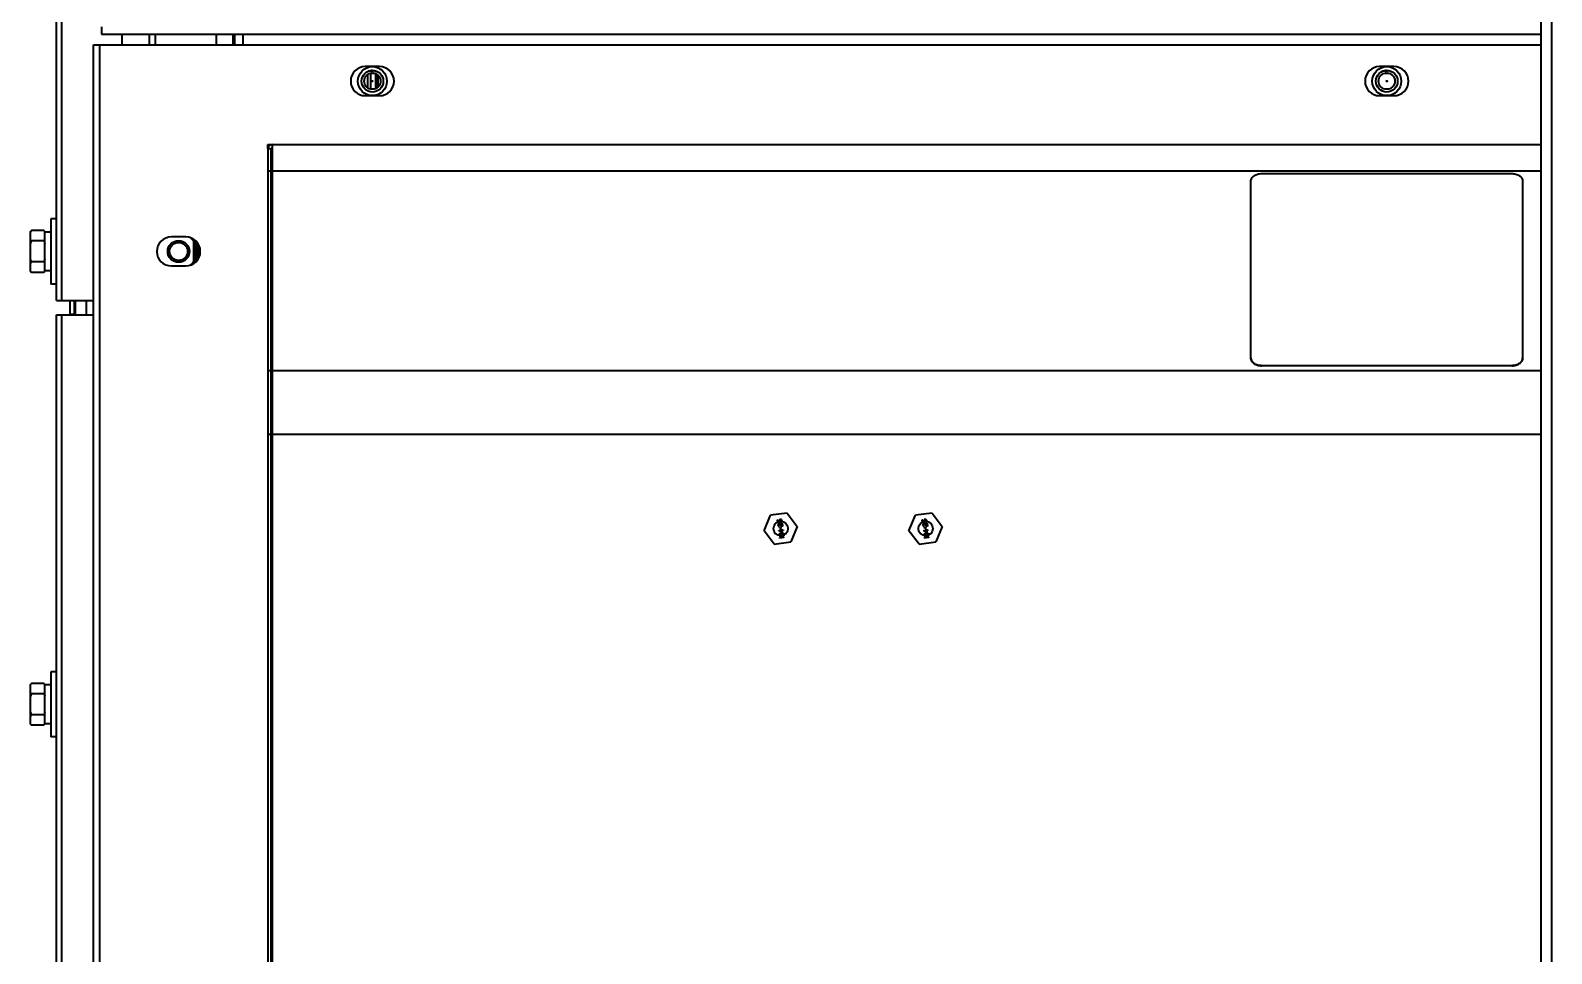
# Model space of a CAD drawing. Header units: millimetres. Extents: x 32496 to 166256, y 3504 to 23939.
# Drawn here: x 42732.7 to 43152.6, y 11801.8 to 12056.6 of the extents above; entities that cross this region are included whole.
import ezdxf

# ---------------------------------------------------------------- set-up
doc = ezdxf.new("R2010")
doc.units = ezdxf.units.MM
doc.layers.get('0').update_dxf_attribs({"lineweight": 35})

msp = doc.modelspace()

# ---------------------------------------------------------------- linework, layer by layer
at = {"linetype": 'Continuous'}
for p, q in [((43149.64, 13391.575), (43149.64, 10882.575)), ((43152.64, 13391.575), (43152.64, 10882.575)), ((42741.34, 12994.175), (42741.34, 11982.075)), ((42739.94, 11982.075), (42739.94, 12117.944)), ((42752.34, 12057.575), (42752.34, 12055.575)), ((42752.34, 12055.575), (43149.64, 12055.575)), ((42757.94, 12055.575), (42757.94, 12052.575)), ((42765.64, 12052.575), (42765.64, 12055.575)), ((42767.14, 12055.575), (42767.14, 12052.575)), ((42784.14, 12052.575), (42784.14, 12055.575)), ((42788.64, 12055.575), (42788.64, 12052.575)), ((42789.14, 12052.575), (42789.14, 12055.575)), ((42791.34, 12055.575), (42791.34, 12052.575)), ((42750.14, 11269.575), (42750.14, 12052.575)), ((42750.14, 12052.575), (43149.64, 12052.575)), ((42751.84, 12052.575), (42751.84, 11269.575)), ((42829.14, 12046.575), (42825.14, 12046.575)), ((42825.866, 12040.729), (42825.866, 12044.422)), ((42826.075, 12045.296), (42826.004, 12045.343)), ((42826.066, 12045.372), (42826.075, 12045.348)), ((42826.075, 12045.348), (42826.102, 12045.309)), ((42826.102, 12045.296), (42826.075, 12045.296)), ((42826.102, 12045.309), (42826.102, 12045.296)), ((42826.573, 12044.749), (42826.573, 12040.402)), ((42826.595, 12045.385), (42826.578, 12045.438)), ((42826.578, 12045.438), (42826.664, 12045.438)), ((42826.647, 12045.314), (42826.595, 12045.385)), ((42826.733, 12045.261), (42826.647, 12045.314)), ((42826.664, 12045.438), (42826.699, 12045.385)), ((42826.699, 12045.385), (42826.75, 12045.349)), ((42826.82, 12045.243), (42826.733, 12045.261)), ((42826.75, 12045.349), (42826.802, 12045.332)), ((42826.889, 12045.544), (42826.802, 12045.544)), ((42826.802, 12045.332), (42826.906, 12045.332)), ((42826.889, 12045.243), (42826.82, 12045.243)), ((42826.975, 12045.561), (42826.889, 12045.544)), ((42826.975, 12045.261), (42826.889, 12045.243)), ((42826.906, 12045.332), (42826.958, 12045.349)), ((42826.958, 12045.349), (42827.01, 12045.385)), ((42827.062, 12045.314), (42826.975, 12045.261)), ((42827.01, 12045.385), (42827.044, 12045.438)), ((42827.044, 12045.438), (42827.062, 12045.491)), ((42827.062, 12045.491), (42827.075, 12045.57)), ((42827.114, 12045.385), (42827.062, 12045.314)), ((42827.148, 12045.473), (42827.114, 12045.385)), ((42827.162, 12045.573), (42827.148, 12045.473)), ((42827.304, 12045.244), (42827.304, 12045.561)), ((42827.459, 12045.244), (42827.304, 12045.244)), ((42827.407, 12045.552), (42827.408, 12045.42)), ((42827.408, 12045.42), (42827.455, 12045.548)), ((42827.563, 12045.539), (42827.459, 12045.244)), ((42827.978, 12045.244), (42827.901, 12045.466)), ((42828.134, 12045.244), (42827.978, 12045.244)), ((42828.026, 12045.432), (42828.03, 12045.421)), ((42828.03, 12045.421), (42828.03, 12045.431)), ((42828.108, 12040.548), (42828.108, 12044.603)), ((42828.134, 12045.404), (42828.134, 12045.244)), ((42828.25, 12044.523), (42828.25, 12040.628)), ((42828.635, 12044.244), (42828.635, 12040.907)), ((43109.14, 12046.575), (43105.14, 12046.575)), ((43106.075, 12045.296), (43106.004, 12045.343)), ((43106.066, 12045.372), (43106.075, 12045.348)), ((43106.075, 12045.348), (43106.102, 12045.309)), ((43106.102, 12045.296), (43106.075, 12045.296)), ((43106.102, 12045.309), (43106.102, 12045.296)), ((43106.595, 12045.385), (43106.578, 12045.438)), ((43106.578, 12045.438), (43106.664, 12045.438)), ((43106.647, 12045.314), (43106.595, 12045.385)), ((43106.733, 12045.261), (43106.647, 12045.314)), ((43106.664, 12045.438), (43106.699, 12045.385)), ((43106.699, 12045.385), (43106.75, 12045.349)), ((43106.82, 12045.243), (43106.733, 12045.261)), ((43106.75, 12045.349), (43106.802, 12045.332)), ((43106.889, 12045.544), (43106.802, 12045.544)), ((43106.802, 12045.332), (43106.906, 12045.332)), ((43106.889, 12045.243), (43106.82, 12045.243)), ((43106.975, 12045.561), (43106.889, 12045.544)), ((43106.975, 12045.261), (43106.889, 12045.243)), ((43106.906, 12045.332), (43106.958, 12045.349)), ((43106.958, 12045.349), (43107.01, 12045.385)), ((43107.062, 12045.314), (43106.975, 12045.261)), ((43107.01, 12045.385), (43107.044, 12045.438)), ((43107.044, 12045.438), (43107.062, 12045.491)), ((43107.062, 12045.491), (43107.075, 12045.57)), ((43107.114, 12045.385), (43107.062, 12045.314)), ((43107.148, 12045.473), (43107.114, 12045.385)), ((43107.162, 12045.573), (43107.148, 12045.473)), ((43107.304, 12045.244), (43107.304, 12045.561)), ((43107.459, 12045.244), (43107.304, 12045.244)), ((43107.407, 12045.552), (43107.408, 12045.42)), ((43107.408, 12045.42), (43107.455, 12045.548)), ((43107.563, 12045.539), (43107.459, 12045.244)), ((43107.978, 12045.244), (43107.901, 12045.466)), ((43108.134, 12045.244), (43107.978, 12045.244)), ((43108.026, 12045.432), (43108.03, 12045.421)), ((43108.03, 12045.421), (43108.03, 12045.431)), ((43108.134, 12045.404), (43108.134, 12045.244)), ((42825.14, 12038.575), (42829.14, 12038.575)), ((43105.14, 12038.575), (43109.14, 12038.575)), ((42798.24, 12023.875), (42798.24, 12025.075)), ((42798.24, 12025.075), (42799.44, 12025.075)), ((42799.24, 12023.876), (42798.24, 12023.876)), ((42798.24, 12023.875), (42798.24, 11555.075)), ((42799.24, 11555.075), (42799.24, 12023.875)), ((42799.44, 12025.075), (42799.44, 11555.075)), ((42799.44, 12025.075), (43149.64, 12025.075)), ((42799.24, 12017.753), (42798.24, 12017.753)), ((43149.64, 12017.753), (42799.44, 12017.753)), ((43069.64, 11966.134), (43069.64, 12014.96)), ((43072.64, 12017.081), (43141.64, 12017.081)), ((43144.64, 12014.96), (43144.64, 11966.134)), ((42799.44, 12005.075), (42799.24, 12005.075)), ((42799.44, 12005.075), (42799.24, 12005.075)), ((42732.74, 12001.049), (42733.04, 12001.349)), ((42732.74, 11990.102), (42732.74, 12001.049)), ((42736.44, 12001.349), (42733.04, 12001.349)), ((42736.74, 12001.049), (42736.44, 12001.349)), ((42736.74, 11990.102), (42736.74, 12001.049)), ((42738.34, 12000.925), (42736.74, 12000.925)), ((42738.34, 12004.575), (42738.34, 11986.575)), ((42739.94, 12004.575), (42738.34, 12004.575)), ((42799.44, 12004.875), (42799.24, 12004.875)), ((42736.44, 11998.462), (42733.04, 11998.462)), ((42775.64, 11999.575), (42771.64, 11999.575)), ((42777.838, 11998.288), (42778.258, 11998.559)), ((42777.838, 11992.863), (42777.838, 11998.288)), ((42778.338, 11998.288), (42777.838, 11998.288)), ((42778.29, 11998.568), (42778.258, 11998.559)), ((42778.338, 11998.288), (42778.42, 11998.312)), ((42778.338, 11998.288), (42778.338, 11992.863)), ((42778.417, 11993.315), (42778.417, 11997.836)), ((42779.39, 11994.213), (42779.39, 11996.938)), ((42799.44, 11999.075), (42799.24, 11999.075)), ((42736.44, 11992.689), (42733.04, 11992.689)), ((42778.258, 11992.592), (42777.838, 11992.863)), ((42777.838, 11992.863), (42778.338, 11992.863)), ((42778.258, 11992.592), (42778.29, 11992.583)), ((42778.42, 11992.839), (42778.338, 11992.863)), ((42779.225, 11995.575), (42779.225, 11995.569)), ((42779.363, 11996.467), (42779.263, 11996.356)), ((42779.263, 11994.795), (42779.363, 11994.684)), ((42732.74, 11990.102), (42733.04, 11989.802)), ((42736.44, 11989.802), (42733.04, 11989.802)), ((42736.74, 11990.102), (42736.44, 11989.802)), ((42738.34, 11990.225), (42736.74, 11990.225)), ((42771.64, 11991.575), (42775.64, 11991.575)), ((42739.94, 11986.575), (42738.34, 11986.575)), ((42739.94, 11982.075), (42750.14, 11982.075)), ((42743.74, 11978.275), (42743.74, 11982.075)), ((42744.94, 11978.275), (42744.94, 11982.075)), ((42745.14, 11978.075), (42745.14, 11982.075)), ((42748.14, 11982.075), (42748.14, 11978.075)), ((42739.94, 11873.206), (42739.94, 11978.075)), ((42739.94, 11978.075), (42750.14, 11978.075)), ((42741.34, 11978.075), (42741.34, 11264.075)), ((42743.74, 11978.275), (42744.94, 11978.275)), ((43072.64, 11964.048), (43072.64, 11964.013)), ((43141.64, 11964.048), (43072.64, 11964.048)), ((43141.64, 11964.013), (43072.64, 11964.013)), ((43141.64, 11964.013), (43141.64, 11964.048)), ((42798.24, 11962.753), (42799.24, 11962.753)), ((42799.44, 11962.753), (43149.64, 11962.753)), ((42799.24, 11945.075), (42798.24, 11945.075)), ((42799.44, 11944.075), (42799.24, 11944.075)), ((43149.64, 11945.075), (42799.44, 11945.075)), ((42935.257, 11918.498), (42937.048, 11922.755)), ((42941.631, 11923.333), (42937.048, 11922.755)), ((42938.929, 11921.506), (42939.055, 11921.522)), ((42939.035, 11920.662), (42938.929, 11921.506)), ((42939.055, 11921.522), (42939.146, 11920.802)), ((42939.41, 11921.365), (42939.4, 11921.237)), ((42939.419, 11921.089), (42939.4, 11921.237)), ((42939.47, 11921.498), (42939.41, 11921.365)), ((42939.419, 11921.089), (42939.46, 11920.968)), ((42939.46, 11920.968), (42939.551, 11920.853)), ((42939.562, 11921.585), (42939.47, 11921.498)), ((42939.527, 11921.253), (42939.54, 11921.356)), ((42939.527, 11921.253), (42939.545, 11921.105)), ((42939.54, 11921.356), (42939.581, 11921.437)), ((42939.583, 11921.009), (42939.545, 11921.105)), ((42939.682, 11921.651), (42939.562, 11921.585)), ((42939.581, 11921.437), (42939.651, 11921.496)), ((42939.672, 11920.919), (42939.583, 11921.009)), ((42939.651, 11921.496), (42939.723, 11921.53)), ((42939.682, 11921.651), (42939.784, 11921.664)), ((42939.774, 11921.537), (42939.723, 11921.53)), ((42939.774, 11921.537), (42939.853, 11921.521)), ((42939.917, 11921.63), (42939.784, 11921.664)), ((42939.853, 11921.521), (42939.935, 11921.481)), ((42939.998, 11920.985), (42939.903, 11920.923)), ((42940.027, 11921.569), (42939.917, 11921.63)), ((42939.935, 11921.481), (42939.995, 11921.413)), ((42939.995, 11921.413), (42940.033, 11921.317)), ((42940.039, 11921.066), (42939.998, 11920.985)), ((42940.119, 11921.454), (42940.027, 11921.569)), ((42940.052, 11921.168), (42940.033, 11921.317)), ((42940.052, 11921.168), (42940.039, 11921.066)), ((42940.109, 11920.924), (42940.169, 11921.057)), ((42940.16, 11921.333), (42940.119, 11921.454)), ((42940.16, 11921.333), (42940.179, 11921.184)), ((42940.169, 11921.057), (42940.179, 11921.184)), ((42941.631, 11923.333), (42944.422, 11919.653)), ((42975.257, 11918.498), (42977.048, 11922.755)), ((42981.631, 11923.333), (42977.048, 11922.755)), ((42978.929, 11921.506), (42979.055, 11921.522)), ((42979.035, 11920.662), (42978.929, 11921.506)), ((42979.055, 11921.522), (42979.146, 11920.802)), ((42979.41, 11921.365), (42979.4, 11921.237)), ((42979.419, 11921.089), (42979.4, 11921.237)), ((42979.47, 11921.498), (42979.41, 11921.365)), ((42979.419, 11921.089), (42979.46, 11920.968)), ((42979.46, 11920.968), (42979.551, 11920.853)), ((42979.562, 11921.585), (42979.47, 11921.498)), ((42979.527, 11921.253), (42979.54, 11921.356)), ((42979.527, 11921.253), (42979.545, 11921.105)), ((42979.54, 11921.356), (42979.581, 11921.437)), ((42979.583, 11921.009), (42979.545, 11921.105)), ((42979.682, 11921.651), (42979.562, 11921.585)), ((42979.581, 11921.437), (42979.651, 11921.496)), ((42979.672, 11920.919), (42979.583, 11921.009)), ((42979.651, 11921.496), (42979.723, 11921.53)), ((42979.682, 11921.651), (42979.784, 11921.664)), ((42979.774, 11921.537), (42979.723, 11921.53)), ((42979.774, 11921.537), (42979.853, 11921.521)), ((42979.917, 11921.63), (42979.784, 11921.664)), ((42979.853, 11921.521), (42979.935, 11921.481)), ((42979.998, 11920.985), (42979.903, 11920.923)), ((42980.027, 11921.569), (42979.917, 11921.63)), ((42979.935, 11921.481), (42979.995, 11921.413)), ((42979.995, 11921.413), (42980.033, 11921.317)), ((42980.039, 11921.066), (42979.998, 11920.985)), ((42980.119, 11921.454), (42980.027, 11921.569)), ((42980.052, 11921.168), (42980.033, 11921.317)), ((42980.052, 11921.168), (42980.039, 11921.066)), ((42980.109, 11920.924), (42980.169, 11921.057)), ((42980.16, 11921.333), (42980.119, 11921.454)), ((42980.16, 11921.333), (42980.179, 11921.184)), ((42980.169, 11921.057), (42980.179, 11921.184)), ((42981.631, 11923.333), (42984.422, 11919.653)), ((42938.049, 11914.818), (42935.257, 11918.498)), ((42939.694, 11920.745), (42939.035, 11920.662)), ((42939.114, 11920.244), (42939.107, 11920.092)), ((42939.119, 11919.993), (42939.107, 11920.092)), ((42939.152, 11920.349), (42939.114, 11920.244)), ((42939.119, 11919.993), (42939.167, 11919.822)), ((42939.146, 11920.802), (42939.551, 11920.853)), ((42939.24, 11920.461), (42939.152, 11920.349)), ((42939.167, 11919.822), (42939.23, 11919.729)), ((42939.23, 11919.729), (42939.344, 11919.643)), ((42939.237, 11920.083), (42939.246, 11920.21)), ((42939.237, 11920.083), (42939.249, 11919.984)), ((42939.339, 11920.499), (42939.24, 11920.461)), ((42939.246, 11920.21), (42939.288, 11920.291)), ((42939.29, 11919.863), (42939.249, 11919.984)), ((42939.288, 11920.291), (42939.357, 11920.35)), ((42939.35, 11919.795), (42939.29, 11919.863)), ((42939.298, 11918.579), (42939.982, 11918.665)), ((42939.316, 11918.43), (42939.298, 11918.579)), ((42939.316, 11918.43), (42940.075, 11917.921)), ((42939.339, 11920.499), (42939.389, 11920.505)), ((42939.344, 11919.643), (42939.448, 11919.631)), ((42939.432, 11919.755), (42939.35, 11919.795)), ((42939.408, 11920.357), (42939.357, 11920.35)), ((42939.494, 11920.493), (42939.389, 11920.505)), ((42939.408, 11920.357), (42939.516, 11920.32)), ((42939.416, 11917.636), (42940.607, 11917.786)), ((42939.445, 11917.413), (42939.416, 11917.636)), ((42939.432, 11919.755), (42939.448, 11919.631)), ((42939.445, 11917.413), (42940.555, 11917.175)), ((42939.576, 11920.453), (42939.494, 11920.493)), ((42939.516, 11920.32), (42940.237, 11919.705)), ((42940, 11918.516), (42939.519, 11918.456)), ((42940.053, 11918.095), (42939.519, 11918.456)), ((42940.555, 11917.175), (42939.538, 11916.669)), ((42939.571, 11919.268), (42939.748, 11919.291)), ((42939.577, 11919.219), (42939.571, 11919.268)), ((42940.211, 11919.903), (42939.576, 11920.453)), ((42939.755, 11919.241), (42939.577, 11919.219)), ((42939.628, 11919.427), (42939.606, 11919.399)), ((42939.606, 11919.399), (42939.748, 11919.291)), ((42939.799, 11919.297), (42939.628, 11919.427)), ((42939.755, 11919.241), (42939.644, 11919.101)), ((42939.644, 11919.101), (42939.672, 11919.08)), ((42939.672, 11920.919), (42939.694, 11920.745)), ((42939.672, 11919.08), (42939.805, 11919.248)), ((42940.626, 11917.637), (42939.688, 11917.519)), ((42940.669, 11917.29), (42939.688, 11917.519)), ((42939.932, 11919.465), (42939.799, 11919.297)), ((42939.801, 11916.626), (42940.695, 11917.092)), ((42939.805, 11919.248), (42939.976, 11919.118)), ((42939.85, 11919.304), (42939.961, 11919.443)), ((42939.85, 11919.304), (42940.027, 11919.326)), ((42940.033, 11919.276), (42939.856, 11919.254)), ((42939.998, 11919.146), (42939.856, 11919.254)), ((42939.922, 11920.774), (42939.903, 11920.923)), ((42939.922, 11920.774), (42940.017, 11920.836)), ((42939.961, 11919.443), (42939.932, 11919.465)), ((42939.95, 11918.913), (42940.102, 11918.932)), ((42939.982, 11918.665), (42939.95, 11918.913)), ((42939.976, 11919.118), (42939.998, 11919.146)), ((42940.053, 11918.095), (42940, 11918.516)), ((42940.017, 11920.836), (42940.109, 11920.924)), ((42940.027, 11919.326), (42940.033, 11919.276)), ((42940.227, 11917.94), (42940.075, 11917.921)), ((42940.102, 11918.932), (42940.134, 11918.684)), ((42940.124, 11920.598), (42940.251, 11920.614)), ((42940.211, 11919.903), (42940.124, 11920.598)), ((42940.134, 11918.684), (42940.488, 11918.729)), ((42940.507, 11918.58), (42940.152, 11918.535)), ((42940.152, 11918.535), (42940.227, 11917.94)), ((42940.363, 11919.721), (42940.237, 11919.705)), ((42940.251, 11920.614), (42940.363, 11919.721)), ((42940.488, 11918.729), (42940.507, 11918.58)), ((42940.607, 11917.786), (42940.626, 11917.637)), ((42940.669, 11917.29), (42940.695, 11917.092)), ((42944.422, 11919.653), (42942.631, 11915.396)), ((42978.049, 11914.818), (42975.257, 11918.498)), ((42979.694, 11920.745), (42979.035, 11920.662)), ((42979.114, 11920.244), (42979.107, 11920.092)), ((42979.119, 11919.993), (42979.107, 11920.092)), ((42979.152, 11920.349), (42979.114, 11920.244)), ((42979.119, 11919.993), (42979.167, 11919.822)), ((42979.146, 11920.802), (42979.551, 11920.853)), ((42979.24, 11920.461), (42979.152, 11920.349)), ((42979.167, 11919.822), (42979.23, 11919.729)), ((42979.23, 11919.729), (42979.344, 11919.643)), ((42979.237, 11920.083), (42979.246, 11920.21)), ((42979.237, 11920.083), (42979.249, 11919.984)), ((42979.339, 11920.499), (42979.24, 11920.461)), ((42979.246, 11920.21), (42979.288, 11920.291)), ((42979.29, 11919.863), (42979.249, 11919.984)), ((42979.288, 11920.291), (42979.357, 11920.35)), ((42979.35, 11919.795), (42979.29, 11919.863)), ((42979.298, 11918.579), (42979.982, 11918.665)), ((42979.316, 11918.43), (42979.298, 11918.579)), ((42979.316, 11918.43), (42980.075, 11917.921)), ((42979.339, 11920.499), (42979.389, 11920.505)), ((42979.344, 11919.643), (42979.448, 11919.631)), ((42979.432, 11919.755), (42979.35, 11919.795)), ((42979.408, 11920.357), (42979.357, 11920.35)), ((42979.494, 11920.493), (42979.389, 11920.505)), ((42979.408, 11920.357), (42979.516, 11920.32)), ((42979.416, 11917.636), (42980.607, 11917.786)), ((42979.445, 11917.413), (42979.416, 11917.636)), ((42979.432, 11919.755), (42979.448, 11919.631)), ((42979.445, 11917.413), (42980.555, 11917.175)), ((42979.576, 11920.453), (42979.494, 11920.493)), ((42979.516, 11920.32), (42980.237, 11919.705)), ((42980, 11918.516), (42979.519, 11918.456)), ((42980.053, 11918.095), (42979.519, 11918.456)), ((42980.555, 11917.175), (42979.538, 11916.669)), ((42979.571, 11919.268), (42979.748, 11919.291)), ((42979.577, 11919.219), (42979.571, 11919.268)), ((42980.211, 11919.903), (42979.576, 11920.453)), ((42979.755, 11919.241), (42979.577, 11919.219)), ((42979.628, 11919.427), (42979.606, 11919.399)), ((42979.606, 11919.399), (42979.748, 11919.291)), ((42979.799, 11919.297), (42979.628, 11919.427)), ((42979.755, 11919.241), (42979.644, 11919.101)), ((42979.644, 11919.101), (42979.672, 11919.08)), ((42979.672, 11920.919), (42979.694, 11920.745)), ((42979.672, 11919.08), (42979.805, 11919.248)), ((42980.626, 11917.637), (42979.688, 11917.519)), ((42980.669, 11917.29), (42979.688, 11917.519)), ((42979.932, 11919.465), (42979.799, 11919.297)), ((42979.801, 11916.626), (42980.695, 11917.092)), ((42979.805, 11919.248), (42979.976, 11919.118)), ((42979.85, 11919.304), (42979.961, 11919.443)), ((42979.85, 11919.304), (42980.027, 11919.326)), ((42980.033, 11919.276), (42979.856, 11919.254)), ((42979.998, 11919.146), (42979.856, 11919.254)), ((42979.922, 11920.774), (42979.903, 11920.923)), ((42979.922, 11920.774), (42980.017, 11920.836)), ((42979.961, 11919.443), (42979.932, 11919.465)), ((42979.95, 11918.913), (42980.102, 11918.932)), ((42979.982, 11918.665), (42979.95, 11918.913)), ((42979.976, 11919.118), (42979.998, 11919.146)), ((42980.053, 11918.095), (42980, 11918.516)), ((42980.017, 11920.836), (42980.109, 11920.924)), ((42980.027, 11919.326), (42980.033, 11919.276)), ((42980.227, 11917.94), (42980.075, 11917.921)), ((42980.102, 11918.932), (42980.134, 11918.684)), ((42980.124, 11920.598), (42980.251, 11920.614)), ((42980.211, 11919.903), (42980.124, 11920.598)), ((42980.134, 11918.684), (42980.488, 11918.729)), ((42980.507, 11918.58), (42980.152, 11918.535)), ((42980.152, 11918.535), (42980.227, 11917.94)), ((42980.363, 11919.721), (42980.237, 11919.705)), ((42980.251, 11920.614), (42980.363, 11919.721)), ((42980.488, 11918.729), (42980.507, 11918.58)), ((42980.607, 11917.786), (42980.626, 11917.637)), ((42980.669, 11917.29), (42980.695, 11917.092)), ((42984.422, 11919.653), (42982.631, 11915.396)), ((42938.049, 11914.818), (42942.631, 11915.396)), ((42939.566, 11916.446), (42939.538, 11916.669)), ((42940.757, 11916.596), (42939.566, 11916.446)), ((42939.801, 11916.626), (42940.738, 11916.745)), ((42940.738, 11916.745), (42940.757, 11916.596)), ((42978.049, 11914.818), (42982.631, 11915.396)), ((42979.566, 11916.446), (42979.538, 11916.669)), ((42980.757, 11916.596), (42979.566, 11916.446)), ((42979.801, 11916.626), (42980.738, 11916.745)), ((42980.738, 11916.745), (42980.757, 11916.596)), ((42799.24, 11898.986), (42799.44, 11898.986)), ((42799.24, 11897.947), (42799.44, 11897.947)), ((42738.34, 11879.575), (42738.34, 11861.575)), ((42739.94, 11879.575), (42738.34, 11879.575)), ((42732.74, 11876.049), (42733.04, 11876.349)), ((42732.74, 11865.102), (42732.74, 11876.049)), ((42736.44, 11876.349), (42733.04, 11876.349)), ((42736.74, 11876.049), (42736.44, 11876.349)), ((42736.74, 11865.102), (42736.74, 11876.049)), ((42738.34, 11875.925), (42736.74, 11875.925)), ((42736.44, 11873.462), (42733.04, 11873.462)), ((42739.94, 11867.944), (42739.94, 11873.206)), ((42736.44, 11867.689), (42733.04, 11867.689)), ((42739.94, 11623.206), (42739.94, 11867.944)), ((42732.74, 11865.102), (42733.04, 11864.802)), ((42736.44, 11864.802), (42733.04, 11864.802)), ((42736.74, 11865.102), (42736.44, 11864.802)), ((42738.34, 11865.225), (42736.74, 11865.225)), ((42739.94, 11861.575), (42738.34, 11861.575))]:
    msp.add_line(p, q, dxfattribs=at)
for points in [[(42779.363, 11996.467), (42779.33, 11996.43), (42779.296, 11996.393), (42779.263, 11996.356)], [(42779.263, 11994.795), (42779.296, 11994.758), (42779.33, 11994.721), (42779.363, 11994.684)]]:
    msp.add_lwpolyline(points, dxfattribs=at)
for centre, radius in [((42827.14, 12042.575), 4), ((42827.14, 12042.575), 3), ((42827.14, 12042.575), 2.25), ((43107.14, 12042.575), 4), ((43107.14, 12042.575), 3), ((43107.14, 12042.575), 2.25), ((42827.14, 12042.575), 0.1), ((43107.14, 12042.575), 0.1), ((42773.64, 11995.575), 3), ((42773.64, 11995.575), 2.5), ((42939.84, 11919.075), 2), ((42979.84, 11919.075), 2)]:
    msp.add_circle(centre, radius, dxfattribs=at)
for centre, radius, start, end in [((42825.14, 12042.575), 4, 90, 270), ((42829.14, 12042.575), 4, 270, 90), ((43105.14, 12042.575), 4, 90, 270), ((43109.14, 12042.575), 4, 270, 90), ((42799.44, 12023.875), 1.2, 90, 180), ((42799.44, 12023.875), 0.2, 90, 180), ((42733.981, 11998.774), 3.556, 39.13644, 39.50078), ((42771.64, 11995.575), 4, 90, 270), ((42775.64, 11995.575), 4, 270, 90), ((42773.64, 11995.575), 4.999, 32.86431, 49.65844), ((42773.64, 11995.575), 5.499, 32.86431, 34.09945), ((42773.64, 11995.575), 5.285, 334.67939, 25.32061), ((42773.64, 11995.575), 5.585, 0, 30.76123), ((42773.64, 11995.575), 4.999, 310.34481, 327.13569), ((42773.64, 11995.575), 5.499, 325.89281, 327.13569), ((42777.911, 11992.831), 0.509, 343.91946, 0.8578), ((42773.64, 11995.575), 5.585, 329.24232, 359.93768), ((42773.64, 11995.575), 5.661, 357.86504, 2.13496), ((42735.497, 11992.376), 3.555, 219.13645, 219.50132), ((42743.54, 11978.275), 0.2, 270, 0), ((42743.54, 11978.275), 1.4, 351.76338, 0), ((43071.126, 11966.17), 1.486, 180.00048, 181.32068), ((43143.154, 11966.17), 1.486, 358.67932, 359.99952), ((42733.981, 11873.774), 3.556, 39.13644, 39.50078), ((42735.497, 11867.376), 3.555, 219.13645, 219.50132)]:
    msp.add_arc(centre, radius, start, end, dxfattribs=at)
for points, knots in [([(43069.64, 12014.96), (43069.64, 12015.099), (43069.68, 12015.384), (43069.857, 12015.789), (43070.141, 12016.158), (43070.659, 12016.599), (43071.504, 12016.981), (43072.253, 12017.081), (43072.64, 12017.081)], [0, 0, 0, 0, 0.1034258, 0.2106854, 0.3244943, 0.4464294, 0.712926, 1, 1, 1, 1]), ([(43141.64, 12017.081), (43142.026, 12017.081), (43142.775, 12016.981), (43143.62, 12016.599), (43144.139, 12016.158), (43144.423, 12015.789), (43144.599, 12015.384), (43144.64, 12015.099), (43144.64, 12014.96)], [0, 0, 0, 0, 0.2870739, 0.5535705, 0.6755056, 0.7893145, 0.8965742, 1, 1, 1, 1]), ([(42733.04, 12001.349), (42733.013, 12001.322), (42732.909, 12001.216), (42732.81, 12001.105), (42732.74, 12001.019)], [0, 0, 0, 0, 0.2553532, 1, 1, 1, 1]), ([(42736.44, 12001.349), (42736.465, 12001.324), (42736.564, 12001.223), (42736.659, 12001.118), (42736.725, 12001.037)], [0, 0, 0, 0, 0.2550408, 1, 1, 1, 1]), ([(42732.74, 11998.792), (42732.763, 11998.764), (42732.858, 11998.65), (42732.96, 11998.542), (42733.04, 11998.462)], [0, 0, 0, 0, 0.2445585, 1, 1, 1, 1]), ([(42736.74, 11998.792), (42736.717, 11998.764), (42736.621, 11998.65), (42736.519, 11998.542), (42736.44, 11998.462)], [0, 0, 0, 0, 0.2445585, 1, 1, 1, 1]), ([(42778.338, 11998.288), (42778.338, 11998.336), (42778.325, 11998.431), (42778.284, 11998.519), (42778.258, 11998.559)], [0, 0, 0, 0, 0.5, 1, 1, 1, 1]), ([(42778.4, 11998.461), (42778.403, 11998.449), (42778.415, 11998.4), (42778.42, 11998.35), (42778.42, 11998.312)], [0, 0, 0, 0, 0.2449643, 1, 1, 1, 1]), ([(42778.42, 11998.312), (42778.419, 11998.274), (42778.418, 11998.116), (42778.417, 11997.957), (42778.417, 11997.836)], [0, 0, 0, 0, 0.2366786, 1, 1, 1, 1]), ([(42733.04, 11992.689), (42733.013, 11992.662), (42732.909, 11992.556), (42732.81, 11992.445), (42732.74, 11992.359)], [0, 0, 0, 0, 0.2553532, 1, 1, 1, 1]), ([(42736.44, 11992.689), (42736.467, 11992.662), (42736.571, 11992.556), (42736.67, 11992.445), (42736.74, 11992.359)], [0, 0, 0, 0, 0.2553524, 1, 1, 1, 1]), ([(42778.338, 11992.863), (42778.338, 11992.815), (42778.325, 11992.72), (42778.284, 11992.632), (42778.258, 11992.592)], [0, 0, 0, 0, 0.5, 1, 1, 1, 1]), ([(42778.417, 11993.315), (42778.417, 11993.274), (42778.417, 11993.116), (42778.418, 11992.957), (42778.42, 11992.839)], [0, 0, 0, 0, 0.2575485, 1, 1, 1, 1]), ([(42779.263, 11996.356), (42779.262, 11996.355), (42779.262, 11996.35), (42779.261, 11996.342), (42779.262, 11996.328), (42779.263, 11996.309), (42779.265, 11996.285), (42779.268, 11996.245), (42779.273, 11996.184), (42779.28, 11996.1), (42779.286, 11996.003), (42779.293, 11995.897), (42779.296, 11995.824), (42779.297, 11995.786)], [0, 0, 0, 0, 0.0070922, 0.0227762, 0.0472013, 0.0802905, 0.1217895, 0.1714132, 0.2935698, 0.4432488, 0.6153365, 0.8035356, 1, 1, 1, 1]), ([(42779.297, 11995.365), (42779.296, 11995.327), (42779.293, 11995.254), (42779.286, 11995.148), (42779.28, 11995.051), (42779.273, 11994.967), (42779.268, 11994.906), (42779.265, 11994.866), (42779.263, 11994.842), (42779.262, 11994.823), (42779.261, 11994.809), (42779.262, 11994.801), (42779.262, 11994.796), (42779.263, 11994.795)], [0, 0, 0, 0, 0.1964865, 0.3846809, 0.5567494, 0.706456, 0.8286292, 0.8782322, 0.9196984, 0.9527628, 0.9771907, 0.9928965, 1, 1, 1, 1]), ([(42779.263, 11996.356), (42779.268, 11996.316), (42779.296, 11996.237), (42779.355, 11996.175), (42779.389, 11996.151)], [0, 0, 0, 0, 0.4870421, 1, 1, 1, 1]), ([(42779.263, 11994.795), (42779.268, 11994.834), (42779.296, 11994.914), (42779.354, 11994.976), (42779.389, 11995)], [0, 0, 0, 0, 0.4840345, 1, 1, 1, 1]), ([(42732.754, 11990.114), (42732.776, 11990.088), (42732.867, 11989.98), (42732.964, 11989.877), (42733.04, 11989.802)], [0, 0, 0, 0, 0.2448781, 1, 1, 1, 1]), ([(42736.74, 11990.132), (42736.717, 11990.104), (42736.621, 11989.99), (42736.519, 11989.881), (42736.44, 11989.802)], [0, 0, 0, 0, 0.2445585, 1, 1, 1, 1]), ([(43072.64, 11964.048), (43072.257, 11964.048), (43071.515, 11964.147), (43070.676, 11964.522), (43070.158, 11964.954), (43069.872, 11965.317), (43069.69, 11965.716), (43069.643, 11965.997), (43069.64, 11966.135)], [0, 0, 0, 0, 0.2866075, 0.5530569, 0.6751451, 0.789168, 0.896581, 1, 1, 1, 1]), ([(43069.64, 11966.134), (43069.64, 11965.995), (43069.68, 11965.71), (43069.857, 11965.306), (43070.141, 11964.936), (43070.659, 11964.496), (43071.504, 11964.114), (43072.253, 11964.013), (43072.64, 11964.013)], [0, 0, 0, 0, 0.1034258, 0.2106854, 0.3244943, 0.4464294, 0.712926, 1, 1, 1, 1]), ([(43144.639, 11966.135), (43144.636, 11965.997), (43144.59, 11965.716), (43144.408, 11965.317), (43144.121, 11964.954), (43143.603, 11964.522), (43142.764, 11964.147), (43142.022, 11964.048), (43141.64, 11964.048)], [0, 0, 0, 0, 0.1034189, 0.2108319, 0.3248548, 0.446943, 0.7133924, 1, 1, 1, 1]), ([(43141.64, 11964.013), (43142.026, 11964.013), (43142.775, 11964.114), (43143.62, 11964.496), (43144.139, 11964.936), (43144.423, 11965.306), (43144.599, 11965.71), (43144.64, 11965.995), (43144.64, 11966.134)], [0, 0, 0, 0, 0.2870739, 0.5535705, 0.6755056, 0.7893145, 0.8965742, 1, 1, 1, 1]), ([(42733.04, 11876.349), (42733.013, 11876.322), (42732.909, 11876.216), (42732.81, 11876.105), (42732.74, 11876.019)], [0, 0, 0, 0, 0.2553532, 1, 1, 1, 1]), ([(42736.44, 11876.349), (42736.465, 11876.324), (42736.564, 11876.223), (42736.659, 11876.118), (42736.725, 11876.037)], [0, 0, 0, 0, 0.2550408, 1, 1, 1, 1]), ([(42732.74, 11873.792), (42732.763, 11873.764), (42732.858, 11873.65), (42732.96, 11873.542), (42733.04, 11873.462)], [0, 0, 0, 0, 0.2445585, 1, 1, 1, 1]), ([(42736.74, 11873.792), (42736.717, 11873.764), (42736.621, 11873.65), (42736.519, 11873.542), (42736.44, 11873.462)], [0, 0, 0, 0, 0.2445585, 1, 1, 1, 1]), ([(42733.04, 11867.689), (42733.013, 11867.662), (42732.909, 11867.556), (42732.81, 11867.445), (42732.74, 11867.359)], [0, 0, 0, 0, 0.2553532, 1, 1, 1, 1]), ([(42736.44, 11867.689), (42736.467, 11867.662), (42736.571, 11867.556), (42736.67, 11867.445), (42736.74, 11867.359)], [0, 0, 0, 0, 0.2553524, 1, 1, 1, 1]), ([(42732.754, 11865.114), (42732.776, 11865.088), (42732.867, 11864.98), (42732.964, 11864.877), (42733.04, 11864.802)], [0, 0, 0, 0, 0.2448781, 1, 1, 1, 1]), ([(42736.74, 11865.132), (42736.717, 11865.104), (42736.621, 11864.99), (42736.519, 11864.881), (42736.44, 11864.802)], [0, 0, 0, 0, 0.2445585, 1, 1, 1, 1])]:
    msp.add_open_spline(points, degree=3, knots=knots, dxfattribs=at)
for points in [[(42733.04, 11998.462), (42732.932, 11998.246), (42732.831, 11998.026), (42732.74, 11997.802)], [(42736.44, 11998.462), (42736.548, 11998.246), (42736.649, 11998.026), (42736.74, 11997.802)], [(42732.74, 11993.349), (42732.831, 11993.125), (42732.932, 11992.905), (42733.04, 11992.689)], [(42736.74, 11993.349), (42736.649, 11993.125), (42736.548, 11992.905), (42736.44, 11992.689)], [(42733.04, 11873.462), (42732.932, 11873.246), (42732.831, 11873.026), (42732.74, 11872.802)], [(42736.44, 11873.462), (42736.548, 11873.246), (42736.649, 11873.026), (42736.74, 11872.802)], [(42732.74, 11868.349), (42732.831, 11868.125), (42732.932, 11867.905), (42733.04, 11867.689)], [(42736.74, 11868.349), (42736.649, 11868.125), (42736.548, 11867.905), (42736.44, 11867.689)]]:
    msp.add_open_spline(points, degree=3, dxfattribs=at)

doc.saveas('drawing.dxf')
